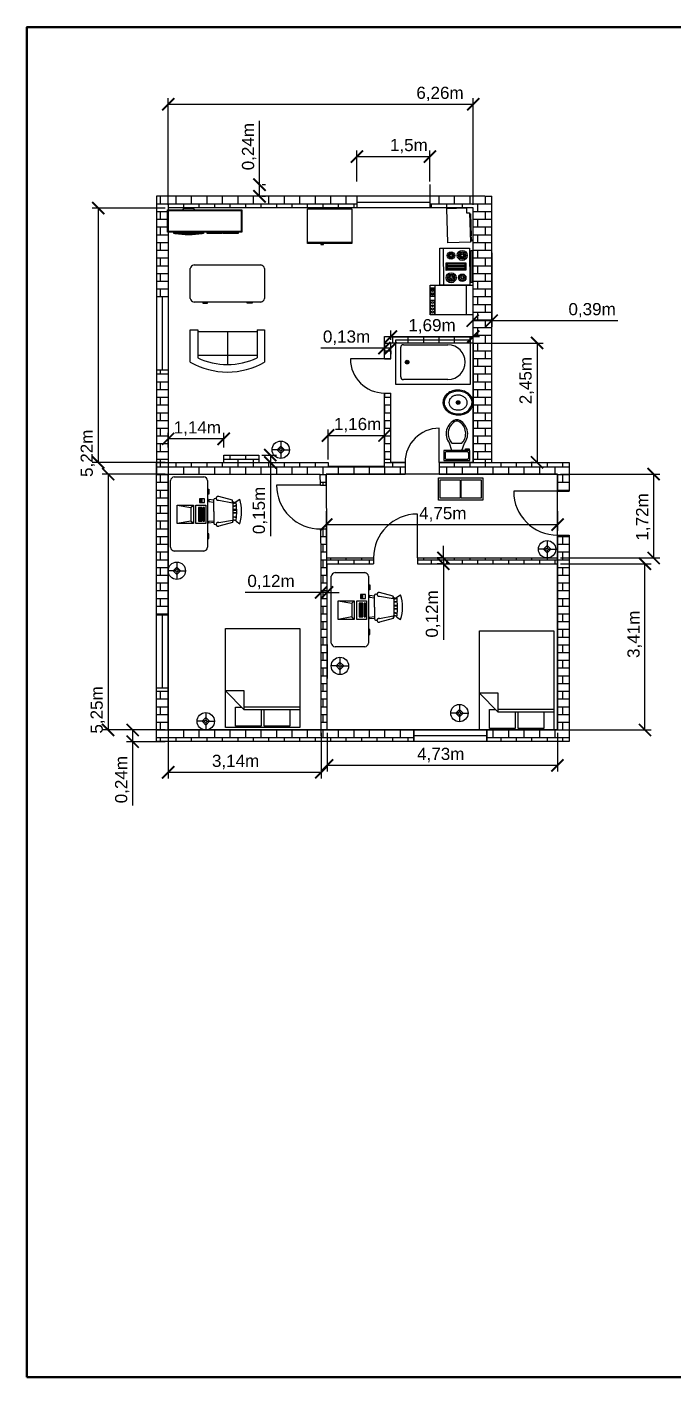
# Model space of a CAD drawing. Header units: millimetres. Extents: x 2020 to 41020, y 1010 to 38367.
# Drawn here: x 2020 to 15277, y 1010 to 28710 of the extents above; entities that cross this region are included whole.
import ezdxf

# ---------------------------------------------------------------- set-up
doc = ezdxf.new("R2010")
doc.units = ezdxf.units.MM
for name, color, linetype, plot in [('Brezinys', 7, 'Continuous', False), ('Matmenys', 80, 'Continuous', False), ('technika', 40, 'Continuous', False)]:
    doc.layers.add(name, color=color, linetype=linetype, plot=plot)
doc.layers.add('Kabelis', color=10, linetype='Continuous', lineweight=30, plot=False)
doc.styles.get("Standard").update_dxf_attribs({"font": 'arial.ttf'})
doc.dimstyles.new('ISO-25', dxfattribs={"dimscale": 100, "dimtxt": 2.5, "dimasz": 2.5, "dimexe": 1.25, "dimexo": 0.625, "dimtad": 1, "dimlfac": 0.001, "dimtxsty": 'Standard', "dimblk": 'ARCHTICK', "dimcen": 2.5, "dimadec": 0, "dimazin": 0, "dimtfac": 1, "dimtmove": 0, "dimatfit": 3, "dimfxl": 1, "dimarcsym": 0})

# ---------------------------------------------------------------- blocks, each defined once
blk = doc.blocks.new('Range-Oven - 30 in top')
for p, q in [((0, -3), (30, -3)), ((12, -6), (18, -6)), ((13, -20), (13, -6)), ((14, -6), (14, -20)), ((15, -20), (15, -6)), ((16, -6), (16, -20)), ((17, -20), (17, -6)), ((18, -20), (12, -20)), ((6, -24), (6, -25)), ((8, -25), (8, -24)), ((22, -25), (22, -24)), ((24, -24), (24, -25))]:
    blk.add_line(p, q)
for points in [[(0, -24), (0, 0), (30, 0), (30, -24)], [(12, -21), (12, -5), (18, -5), (18, -21)], [(2, -26), (2, -25), (28, -25), (28, -26)]]:
    blk.add_lwpolyline(points, close=True)
for centre, radius in [((6, -9), 4), ((6, -9), 3), ((6, -9), 2), ((6, -9), 1), ((24, -9), 3), ((24, -9), 2), ((24, -9), 1), ((6, -18), 3), ((6, -18), 2), ((6, -18), 1), ((24, -18), 4), ((24, -18), 3), ((24, -18), 2), ((24, -18), 1)]:
    blk.add_circle(centre, radius)
blk = doc.blocks.new('Base Cabinet 1 Door - side')
for p, q in [((-24, 33.5), (-23.5, 33.5)), ((-24, 29.5), (-24, 33.5)), ((-23.5, 29.5), (-24, 29.5)), ((-24, 6), (-24, 28.5)), ((-24, 28.5), (-23.5, 28.5)), ((-23.5, 33.5), (-23.5, 29.5)), ((-23.5, 28.5), (-23.5, 6)), ((-23.5, 6), (-24, 6)), ((-20, 5), (-23, 5)), ((-20, 0), (-20, 5))]:
    blk.add_line(p, q)
blk.add_lwpolyline([(-23, 5), (-23, 34.5), (0, 34.5), (0, 0), (-20, 0)])
blk = doc.blocks.new('Dishwasher')
for p, q in [((16.3156, 33.1843), (16.5, 33)), ((17, 32.75), (17, 33.5)), ((17.5, 33), (17.6938, 33.1938)), ((19.3156, 33.1843), (19.5, 33)), ((20, 32.75), (20, 33.5)), ((20.5, 33), (20.6938, 33.1938)), ((24, 30.5), (0, 30.5)), ((16, 32.5), (16.75, 32.5)), ((16.5, 32), (16.2942, 31.7942)), ((17, 32.25), (17, 31.5)), ((18, 32.5), (17.25, 32.5)), ((17.7061, 31.7939), (17.5, 32)), ((19, 32.5), (19.75, 32.5)), ((19.5, 32), (19.2942, 31.7942)), ((20, 32.25), (20, 31.5)), ((21, 32.5), (20.25, 32.5)), ((20.7061, 31.7939), (20.5, 32)), ((0, 5), (24, 5))]:
    blk.add_line(p, q)
for points in [[(0, 0), (0, 34.5), (24, 34.5), (24, 0)], [(0.5, 31), (0.5, 34), (12, 34), (12, 31)], [(15, 31), (15, 34), (22, 34), (22, 31)]]:
    blk.add_lwpolyline(points, close=True)
for centre, radius in [((2.5, 32.5), 0.75), ((5, 32.5), 0.75), ((7.5, 32.5), 0.75), ((10, 32.5), 0.75), ((17, 32.5), 1), ((20, 32.5), 1)]:
    blk.add_circle(centre, radius)
blk = doc.blocks.new('Refrigerator-2 door - 36 in top')
for p, q in [((0, -26.999999), (36, -26.999999)), ((11, -27.999999), (11, -28.999999)), ((11, -28.999999), (13, -28.999999)), ((12, -26.999999), (12, -28.999999)), ((13, -28.999999), (13, -27.999999))]:
    blk.add_line(p, q)
blk.add_lwpolyline([(0, -27.999999), (0, 0), (36, 0), (36, -27.999999)], close=True)
blk = doc.blocks.new('Sofa - Roundback Loveseat 5 ft.')
at = {"linetype": 'Continuous'}
for p, q in [((0, -32.44198), (0, -5.99998)), ((-24, -33.99998), (-24, -11.46958)), ((-23.9998, -13.38178), (23.99986, -13.38178)), ((24.00004, -33.99998), (24.00004, -11.46958)), ((-24, -32.44198), (24.00004, -32.44198))]:
    blk.add_line(p, q, dxfattribs=at)
for points in [[(-24, -33.99998), (-30, -33.99998), (-30, -7.99998)], [(30.00004, -7.99998), (30.00004, -33.99998), (24.00004, -33.99998)]]:
    blk.add_lwpolyline(points, dxfattribs=at)
for centre, radius, start, end in [((0, -60.24998), 60.24998, 60.13715, 119.8628), ((0, -61.38438), 55.38444, 64.32083, 115.6792)]:
    blk.add_arc(centre, radius, start, end, dxfattribs=at)
blk = doc.blocks.new('Desk - 30 x 60 in.')
at = {"linetype": 'Continuous'}
for p, q in [((-26.999995, 0), (26.999995, 0)), ((-29.999995, -27), (-29.999995, -3)), ((29.999995, -3), (29.999995, -27)), ((26.999995, -30), (-26.999995, -30)), ((-20.000005, -30), (-20.000005, -31)), ((-20.000005, -31), (-16.000005, -31)), ((-16.000005, -31), (-16.000005, -30)), ((15.999995, -31), (15.999995, -30)), ((19.999995, -31), (15.999995, -31)), ((19.999995, -30), (19.999995, -31))]:
    blk.add_line(p, q, dxfattribs=at)
for centre, start, end in [((-26.499995, -3.5), 98.1301, 171.8699), ((26.499995, -3.5), 8.130102, 81.8699), ((-26.499995, -26.5), 188.1301, 261.8699), ((26.499995, -26.5), 278.1301, 351.8699)]:
    blk.add_arc(centre, 3.535534, start, end, dxfattribs=at)
blk = doc.blocks.new('Entertainment Center')
at = {"linetype": 'Continuous'}
for p, q in [((-4, 0), (-5, -1)), ((4, 0), (-4, 0)), ((5, -1), (4, 0)), ((-17, -19), (-17, -1)), ((-17, -1), (43, -1)), ((-16.5, -18.5), (-16.5, -1.5)), ((-16.5, -1.5), (42.5, -1.5)), ((42.5, -1.5), (42.5, -18.5)), ((43, -1), (43, -19)), ((43, -19), (-17, -19)), ((42.5, -18.5), (-16.5, -18.5)), ((-12, -20), (-12, -19)), ((12, -20), (-12, -20)), ((12, -19), (12, -20)), ((15, -20), (15, -19)), ((27, -20), (15, -20)), ((27, -19), (27, -20)), ((28, -20), (28, -19)), ((40, -20), (28, -20)), ((40, -19), (40, -20))]:
    blk.add_line(p, q, dxfattribs=at)
blk.add_arc((0, 40), 61, 259.6111, 280.3889, dxfattribs=at)
blk = doc.blocks.new('Chair - Rocking')
at = {"linetype": 'Continuous'}
for p, q in [((-9, -7.5), (-12, -18.49999)), ((-8, -4.5), (-10, -1.5)), ((-7, -7.5), (-9, -7.5)), ((-9, -18.49999), (-7, -7.5)), ((-8.23428, -6.99939), (-8.3093, -7.47958)), ((-8.23041, -7), (8.23915, -7)), ((-7.5, -4.5), (-7, -7)), ((-6.5, -7), (-7.02225, -4.43)), ((-4.5, -7), (-4.96674, -4.19951)), ((-4, -7), (-4.40532, -4.16272)), ((-1.5, -4.05012), (-1.5, -7)), ((-1, -7), (-1, -4.05012)), ((1, -7), (1, -4.04655)), ((1.5, -4.05012), (1.5, -7)), ((4, -7), (4.40187, -4.18694)), ((4.5, -7), (4.96761, -4.19437)), ((6.5, -7), (7, -4.4057)), ((7.5, -4.5), (7, -7)), ((7, -7.5), (9, -7.5)), ((9, -18.49999), (7, -7.5)), ((8, -4.5), (10, -1.5)), ((8.31071, -7.48854), (8.23449, -7.00073)), ((9, -7.5), (12, -18.49999)), ((-10.36644, -20.64523), (-10.5, -21.49999)), ((10.5, -21.49999), (10.3575, -20.58798)), ((-9, -22.49999), (-9.5, -26.49999)), ((0, -22.49999), (-9.5, -22.49999)), ((-9.5, -26.49999), (-8, -26.49999)), ((-8, -26.49999), (-7.5, -22.49999)), ((0, -22.49999), (9.5, -22.49999)), ((8, -26.49999), (7.5, -22.49999)), ((9.5, -26.49999), (8, -26.49999)), ((9, -22.49999), (9.5, -26.49999))]:
    blk.add_line(p, q, dxfattribs=at)
for centre, radius, start, end in [((0, -34.08333), 34.08333, 72.93847, 107.0615), ((0, -68.25004), 64.25, 93.92211, 97.15267), ((0, -68.25004), 64.25, 82.84733, 93.92211), ((-10.5, -18.99999), 1.58114, 161.5651, 18.43495), ((-9.5, -21.49999), 1, 180, 270), ((10.5, -18.99999), 1.58114, 161.5651, 18.43495), ((9.5, -21.49999), 1, 270, 0)]:
    blk.add_arc(centre, radius, start, end, dxfattribs=at)
blk = doc.blocks.new('Computer Terminal')
at = {"linetype": 'Continuous'}
for p, q in [((-10, 11.5), (5, 11.5)), ((-8, 0.5), (-10, 11.5)), ((-10, -1.5), (-10, 11.5)), ((5, 11.5), (3, 0.5)), ((5, 11.5), (5, -1.5)), ((-10, -1.5), (-8, 0.5)), ((3, 0.5), (-8, 0.5)), ((3, 0.5), (5, -1.5)), ((5, -1.5), (-10, -1.5)), ((-10, -11.5), (-10, -3.5)), ((-10, -3.5), (5, -3.5)), ((-8, -5.5), (-8, -8.5)), ((3, -5.5), (-8, -5.5)), ((3, -6.5), (-8, -6.5)), ((-8, -7.5), (3, -7.5)), ((-8, -8.5), (3, -8.5)), ((-8, -9.5), (-8, -10.5)), ((3, -9.5), (-8, -9.5)), ((-8, -10.5), (3, -10.5)), ((3, -8.5), (3, -5.5)), ((3, -10.5), (3, -9.5)), ((5, -3.5), (5, -11.5)), ((10, -6.5), (7, -6.5)), ((7, -6.5), (7, -10.5)), ((7, -10.5), (10, -10.5)), ((9.5, -7.5), (7.5, -7.5)), ((7.5, -7.5), (7.5, -8.5)), ((7.5, -8.5), (9.5, -8.5)), ((8.5, -7.5), (8.5, -8.5)), ((9.5, -8.5), (9.5, -7.5)), ((10, -10.5), (10, -6.5)), ((5, -11.5), (-10, -11.5))]:
    blk.add_line(p, q, dxfattribs=at)
blk = doc.blocks.new('Bed - Queen')
at = {"linetype": 'Continuous'}
for p, q in [((0, -80.00003), (0, 0)), ((0, 0), (59.99999, 0)), ((59.99999, 0), (59.99999, -80.00003)), ((7.99999, -1.2), (28.79998, -1.2)), ((7.99999, -14.4), (7.99999, -1.2)), ((28.79998, -1.2), (28.79998, -14.4)), ((31.19999, -1.2), (51.99999, -1.2)), ((31.19999, -14.4), (31.19999, -1.2)), ((51.99999, -1.2), (51.99999, -16.4)), ((0, -14.4), (44.8, -14.4)), ((44.8, -16.8), (0, -16.8)), ((59.99999, -29.6), (44.8, -14.4)), ((44.8, -14.4), (44.8, -29.6)), ((51.99999, -16.4), (46.79936, -16.4)), ((44.8, -29.6), (59.99999, -29.6)), ((59.99999, -80.00003), (0, -80.00003))]:
    blk.add_line(p, q, dxfattribs=at)
blk = doc.blocks.new('Lamp - Table')
at = {"linetype": 'Continuous'}
for p, q in [((-1, 0), (-7, 0)), ((0, 3), (-3, 0)), ((-3, 0), (0, -3)), ((0, 7), (0, 1)), ((3, 0), (0, 3)), ((0, -3), (3, 0)), ((1, 0), (7, 0)), ((0, -1), (0, -7))]:
    blk.add_line(p, q, dxfattribs=at)
for radius in [7, 1]:
    blk.add_circle((0, 0), radius, dxfattribs=at)
blk = doc.blocks.new('Bath Tub - 26 x 60 in.')
for p, q in [((8, -18), (10, -18)), ((9, -17), (9, -19))]:
    blk.add_line(p, q)
blk.add_lwpolyline([(0, -36), (0, 0), (60, 0), (60, -36)], close=True)
for points in [[(4, -30), (4, -6)], [(6, -4), (42, -4)], [(42, -32), (6, -32)]]:
    blk.add_lwpolyline(points)
for radius in [1.5, 1]:
    blk.add_circle((9, -18), radius)
for centre, radius, start, end in [((5.75, -5.75), 1.77, 81.8699, 188.1301), ((42, -18), 14, 270, 90), ((5.75, -30.25), 1.77, 171.8699, 278.1301)]:
    blk.add_arc(centre, radius, start, end)
blk = doc.blocks.new('Sink - Oval top')
for p, q in [((-1, 0), (1, 0)), ((0, 1), (0, -1))]:
    blk.add_line(p, q)
at = {"linetype": 'Continuous'}
for points in [[(-12.2, 0.4, 0.117634), (-11.5, -3.4, 0.104469), (-8.9, -6.8, 0.090016), (-5.1, -9.1, 0.08192), (-0.3, -10, 0.08192), (4.5, -9.4, 0.090016), (8.4, -7.4, 0.104469), (11.2, -4.1, 0.117634), (12.2, -0.4, 0.117634), (11.5, 3.4, 0.104469), (8.9, 6.8, 0.090016), (5.1, 9.1, 0.08192), (0.3, 10, 0.08192), (-4.5, 9.4, 0.090016), (-8.4, 7.4, 0.104469), (-11.2, 4.1, 0.117634)], [(-11.3, 0.2, 0.118622), (-10.5, -3.3, 0.104678), (-8.1, -6.4, 0.089562), (-4.5, -8.4, 0.081185), (-0.1, -9.2, 0.081185), (4.3, -8.5, 0.089562), (7.9, -6.6, 0.104678), (10.4, -3.5, 0.118622), (11.3, -0.2, 0.118622), (10.5, 3.3, 0.104678), (8.1, 6.4, 0.089562), (4.5, 8.4, 0.081185), (0.1, 9.2, 0.081185), (-4.3, 8.5, 0.089562), (-7.9, 6.6, 0.104678), (-10.4, 3.5, 0.118622)], [(-7.4, 0.1, 0.118283), (-6.9, -2.2, 0.104607), (-5.3, -4.2, 0.089718), (-3, -5.5, 0.081436), (-0.1, -6, 0.081436), (2.8, -5.6, 0.089718), (5.2, -4.3, 0.104607), (6.9, -2.3, 0.118283), (7.4, -0.1, 0.118283), (6.9, 2.2, 0.104607), (5.3, 4.2, 0.089718), (3, 5.5, 0.081436), (0.1, 6, 0.081436), (-2.8, 5.6, 0.089718), (-5.2, 4.3, 0.104607), (-6.9, 2.3, 0.118283)]]:
    blk.add_lwpolyline(points, format="xyb", close=True, dxfattribs=at)
for radius in [1.5, 1]:
    blk.add_circle((0, 0), radius)
blk = doc.blocks.new('Toilet - top')
for p, q in [((-10, -8.5), (-8, -8.5)), ((-10, -9.5), (-10, -8.5)), ((-7, -9.5), (-10, -9.5)), ((-8, -8.5), (-8, -8)), ((-7, -8), (-7, -9.5)), ((-4, -8), (-6, -14)), ((4, -8), (6, -14)), ((9.5, -6), (9.5, -2)), ((4, -14), (-4, -14))]:
    blk.add_line(p, q)
blk.add_lwpolyline([(10.5, -8), (10.5, 0), (-10.5, 0), (-10.5, -8)], close=True)
for points in [[(-9.5, -2), (-9.5, -6)], [(8.5, -1), (-8.5, -1)], [(-8.5, -7), (8.5, -7)]]:
    blk.add_lwpolyline(points)
for centre, radius, start, end in [((-8.6, -1.9), 0.884, 81.8699, 188.1301), ((-8.6, -6.1), 0.884, 171.8699, 278.1301), ((8.6, -1.9), 0.884, 351.8699, 98.1301), ((8.6, -6.1), 0.884, 261.8699, 8.1301), ((3.5, -21.6), 12.2, 141.4691, 247.9714), ((4.2, -21.8), 11.3, 136.3677, 238.9468), ((-3.5, -21.6), 12.2, 292.0284, 38.5307), ((-4.2, -21.8), 11.3, 301.053, 43.6321), ((0, -27.9), 4, 245.7318, 294.2682), ((0, -29), 4, 254.8605, 285.1395)]:
    blk.add_arc(centre, radius, start, end)
blk = doc.blocks.new('Wall Cabinet - 18 x 36 in front')
for p, q in [((17.5, -1.5), (17.5, -16.5)), ((18.5, -16.5), (18.5, -1.5))]:
    blk.add_line(p, q)
blk.add_lwpolyline([(0, -18), (0, 0), (36, 0), (36, -18)], close=True)
for points in [[(17.5, -16.5), (1.5, -16.5), (1.5, -1.5), (17.5, -1.5)], [(18.5, -1.5), (34.5, -1.5), (34.5, -16.5), (18.5, -16.5)]]:
    blk.add_lwpolyline(points)
blk = doc.blocks.new('_ArchTick')
at = {"color": 0, "linetype": 'ByBlock', "const_width": 0.15}
blk.add_lwpolyline([(-0.5, -0.5), (0.5, 0.5)], dxfattribs=at)
blk = doc.blocks.new('*D29')
at = {"layer": 'Defpoints', "color": 0, "transparency": 16777216}
for p in [(11167, 24135), (11557, 24135), (11557, 22686)]:
    blk.add_point(p, dxfattribs=at)
at = {"layer": 'Matmenys', "color": 0, "lineweight": -2, "transparency": 16777216}
for p, q in [((11167, 24073), (11167, 22561)), ((11557, 24073), (11557, 22561)), ((11167, 22686), (11557, 22686)), ((11557, 22686), (14146, 22686))]:
    blk.add_line(p, q, dxfattribs=at)
at = {"layer": 'Matmenys', "color": 0, "lineweight": -2, "transparency": 16777216, "xscale": 250, "yscale": 250, "zscale": 250, "rotation": 180}
blk.add_blockref('_ArchTick', (11167, 22686), dxfattribs=at)
at = {"layer": 'Matmenys', "color": 0, "lineweight": -2, "transparency": 16777216, "xscale": 250, "yscale": 250, "zscale": 250}
blk.add_blockref('_ArchTick', (11557, 22686), dxfattribs=at)
at = {"layer": 'Matmenys', "color": 0, "transparency": 16777216, "insert": (13617, 22898), "char_height": 250, "attachment_point": 5}
blk.add_mtext('0,39m', dxfattribs=at)
blk = doc.blocks.new('*D31')
at = {"layer": 'Defpoints', "color": 0, "transparency": 16777216}
for p in [(6787, 25476), (6787, 25236), (6792, 25476)]:
    blk.add_point(p, dxfattribs=at)
at = {"layer": 'Matmenys', "color": 0, "lineweight": -2, "transparency": 16777216}
for p, q in [((6792, 25476), (6792, 26785)), ((6792, 25236), (6792, 25476)), ((6849, 25476), (6917, 25476)), ((6849, 25236), (6917, 25236))]:
    blk.add_line(p, q, dxfattribs=at)
at = {"layer": 'Matmenys', "color": 0, "lineweight": -2, "transparency": 16777216, "xscale": 250, "yscale": 250, "zscale": 250}
for p, rotation in [((6792, 25476), 90), ((6792, 25236), 270)]:
    blk.add_blockref('_ArchTick', p, dxfattribs=dict(at, rotation=rotation))
at = {"layer": 'Matmenys', "color": 0, "transparency": 16777216, "insert": (6579, 26256), "char_height": 250, "attachment_point": 5, "rotation": 90}
blk.add_mtext('0,24m', dxfattribs=at)
blk = doc.blocks.new('*D35')
at = {"layer": 'Defpoints', "color": 0, "transparency": 16777216}
for p in [(4917, 20259), (4917, 20016), (6057, 20016)]:
    blk.add_point(p, dxfattribs=at)
at = {"layer": 'Matmenys', "color": 0, "lineweight": -2, "transparency": 16777216}
for p, q in [((4917, 20079), (4917, 20384)), ((6057, 20259), (4917, 20259)), ((6057, 20079), (6057, 20384))]:
    blk.add_line(p, q, dxfattribs=at)
at = {"layer": 'Matmenys', "color": 0, "lineweight": -2, "transparency": 16777216, "xscale": 250, "yscale": 250, "zscale": 250, "rotation": 180}
blk.add_blockref('_ArchTick', (4917, 20259), dxfattribs=at)
at = {"layer": 'Matmenys', "color": 0, "lineweight": -2, "transparency": 16777216, "xscale": 250, "yscale": 250, "zscale": 250}
blk.add_blockref('_ArchTick', (6057, 20259), dxfattribs=at)
at = {"layer": 'Matmenys', "color": 0, "transparency": 16777216, "insert": (5516, 20471), "char_height": 250, "attachment_point": 5}
blk.add_mtext('1,14m', dxfattribs=at)
blk = doc.blocks.new('*D37')
at = {"layer": 'Defpoints', "color": 0, "transparency": 16777216}
for p in [(4917, 19536), (3685, 14286), (4917, 14286)]:
    blk.add_point(p, dxfattribs=at)
at = {"layer": 'Matmenys', "color": 0, "lineweight": -2, "transparency": 16777216}
for p, q in [((4855, 19536), (3560, 19536)), ((3685, 19536), (3685, 14286)), ((4855, 14286), (3560, 14286))]:
    blk.add_line(p, q, dxfattribs=at)
at = {"layer": 'Matmenys', "color": 0, "lineweight": -2, "transparency": 16777216, "xscale": 250, "yscale": 250, "zscale": 250}
for p, rotation in [((3685, 19536), 90), ((3685, 14286), 270)]:
    blk.add_blockref('_ArchTick', p, dxfattribs=dict(at, rotation=rotation))
at = {"layer": 'Matmenys', "color": 0, "transparency": 16777216, "insert": (3472, 14697), "char_height": 250, "attachment_point": 5, "rotation": 90}
blk.add_mtext('5,25m', dxfattribs=at)
blk = doc.blocks.new('*D40')
at = {"layer": 'Defpoints', "color": 0, "transparency": 16777216}
for p in [(8177, 14286), (12907, 14286), (8177, 13559)]:
    blk.add_point(p, dxfattribs=at)
at = {"layer": 'Matmenys', "color": 0, "lineweight": -2, "transparency": 16777216}
for p, q in [((8177, 14224), (8177, 13434)), ((12907, 14224), (12907, 13434)), ((12907, 13559), (8177, 13559))]:
    blk.add_line(p, q, dxfattribs=at)
at = {"layer": 'Matmenys', "color": 0, "lineweight": -2, "transparency": 16777216, "xscale": 250, "yscale": 250, "zscale": 250, "rotation": 180}
blk.add_blockref('_ArchTick', (8177, 13559), dxfattribs=at)
at = {"layer": 'Matmenys', "color": 0, "lineweight": -2, "transparency": 16777216, "xscale": 250, "yscale": 250, "zscale": 250}
blk.add_blockref('_ArchTick', (12907, 13559), dxfattribs=at)
at = {"layer": 'Matmenys', "color": 0, "transparency": 16777216, "insert": (10511, 13772), "char_height": 250, "attachment_point": 5}
blk.add_mtext('4,73m', dxfattribs=at)
blk = doc.blocks.new('*D41')
at = {"layer": 'Defpoints', "color": 0, "transparency": 16777216}
for p in [(4917, 14286), (8057, 14286), (8057, 13417)]:
    blk.add_point(p, dxfattribs=at)
at = {"layer": 'Matmenys', "color": 0, "lineweight": -2, "transparency": 16777216}
for p, q in [((4917, 14224), (4917, 13292)), ((8057, 14224), (8057, 13292)), ((4917, 13417), (8057, 13417))]:
    blk.add_line(p, q, dxfattribs=at)
at = {"layer": 'Matmenys', "color": 0, "lineweight": -2, "transparency": 16777216, "xscale": 250, "yscale": 250, "zscale": 250, "rotation": 180}
blk.add_blockref('_ArchTick', (4917, 13417), dxfattribs=at)
at = {"layer": 'Matmenys', "color": 0, "lineweight": -2, "transparency": 16777216, "xscale": 250, "yscale": 250, "zscale": 250}
blk.add_blockref('_ArchTick', (8057, 13417), dxfattribs=at)
at = {"layer": 'Matmenys', "color": 0, "transparency": 16777216, "insert": (6301, 13630), "char_height": 250, "attachment_point": 5}
blk.add_mtext('3,14m', dxfattribs=at)
blk = doc.blocks.new('*D42')
at = {"layer": 'Defpoints', "color": 0, "transparency": 16777216}
for p in [(4917, 14286), (4188, 14046), (4917, 14046)]:
    blk.add_point(p, dxfattribs=at)
at = {"layer": 'Matmenys', "color": 0, "lineweight": -2, "transparency": 16777216}
for p, q in [((4855, 14286), (4063, 14286)), ((4188, 14286), (4188, 14046)), ((4855, 14046), (4063, 14046)), ((4188, 14046), (4188, 12738))]:
    blk.add_line(p, q, dxfattribs=at)
at = {"layer": 'Matmenys', "color": 0, "lineweight": -2, "transparency": 16777216, "xscale": 250, "yscale": 250, "zscale": 250}
for p, rotation in [((4188, 14286), 90), ((4188, 14046), 270)]:
    blk.add_blockref('_ArchTick', p, dxfattribs=dict(at, rotation=rotation))
at = {"layer": 'Matmenys', "color": 0, "transparency": 16777216, "insert": (3975, 13267), "char_height": 250, "attachment_point": 5, "rotation": 90}
blk.add_mtext('0,24m', dxfattribs=at)
blk = doc.blocks.new('*D46')
at = {"layer": 'Defpoints', "color": 0, "transparency": 16777216}
for p in [(10290, 26052), (8790, 25476), (10290, 25476)]:
    blk.add_point(p, dxfattribs=at)
at = {"layer": 'Matmenys', "color": 0, "lineweight": -2, "transparency": 16777216}
for p, q in [((8790, 25539), (8790, 26177)), ((8790, 26052), (10290, 26052)), ((10290, 25539), (10290, 26177))]:
    blk.add_line(p, q, dxfattribs=at)
at = {"layer": 'Matmenys', "color": 0, "lineweight": -2, "transparency": 16777216, "xscale": 250, "yscale": 250, "zscale": 250, "rotation": 180}
blk.add_blockref('_ArchTick', (8790, 26052), dxfattribs=at)
at = {"layer": 'Matmenys', "color": 0, "lineweight": -2, "transparency": 16777216, "xscale": 250, "yscale": 250, "zscale": 250}
blk.add_blockref('_ArchTick', (10290, 26052), dxfattribs=at)
at = {"layer": 'Matmenys', "color": 0, "transparency": 16777216, "insert": (9856, 26265), "char_height": 250, "attachment_point": 5}
blk.add_mtext('1,5m', dxfattribs=at)
blk = doc.blocks.new('*D47')
at = {"layer": 'Defpoints', "color": 0, "transparency": 16777216}
for p in [(4917, 24996), (3481, 19776), (4917, 19776)]:
    blk.add_point(p, dxfattribs=at)
at = {"layer": 'Matmenys', "color": 0, "lineweight": -2, "transparency": 16777216}
for p, q in [((4855, 24996), (3356, 24996)), ((3481, 24996), (3481, 19776)), ((4855, 19776), (3356, 19776))]:
    blk.add_line(p, q, dxfattribs=at)
at = {"layer": 'Matmenys', "color": 0, "lineweight": -2, "transparency": 16777216, "xscale": 250, "yscale": 250, "zscale": 250}
for p, rotation in [((3481, 24996), 90), ((3481, 19776), 270)]:
    blk.add_blockref('_ArchTick', p, dxfattribs=dict(at, rotation=rotation))
at = {"layer": 'Matmenys', "color": 0, "transparency": 16777216, "insert": (3269, 19963), "char_height": 250, "attachment_point": 5, "rotation": 90}
blk.add_mtext('5,22m', dxfattribs=at)
blk = doc.blocks.new('*D48')
at = {"layer": 'Defpoints', "color": 0, "transparency": 16777216}
for p in [(11177, 27124), (4917, 24996), (11177, 24996)]:
    blk.add_point(p, dxfattribs=at)
at = {"layer": 'Matmenys', "color": 0, "lineweight": -2, "transparency": 16777216}
for p, q in [((4917, 25059), (4917, 27249)), ((11177, 25059), (11177, 27249)), ((4917, 27124), (11177, 27124))]:
    blk.add_line(p, q, dxfattribs=at)
at = {"layer": 'Matmenys', "color": 0, "lineweight": -2, "transparency": 16777216, "xscale": 250, "yscale": 250, "zscale": 250, "rotation": 180}
blk.add_blockref('_ArchTick', (4917, 27124), dxfattribs=at)
at = {"layer": 'Matmenys', "color": 0, "lineweight": -2, "transparency": 16777216, "xscale": 250, "yscale": 250, "zscale": 250}
blk.add_blockref('_ArchTick', (11177, 27124), dxfattribs=at)
at = {"layer": 'Matmenys', "color": 0, "transparency": 16777216, "insert": (10495, 27337), "char_height": 250, "attachment_point": 5}
blk.add_mtext('6,26m', dxfattribs=at)
blk = doc.blocks.new('*D49')
at = {"layer": 'Defpoints', "color": 0, "transparency": 16777216}
for p in [(9357, 20328), (8197, 19776), (9357, 19776)]:
    blk.add_point(p, dxfattribs=at)
at = {"layer": 'Matmenys', "color": 0, "lineweight": -2, "transparency": 16777216}
for p, q in [((8197, 19839), (8197, 20453)), ((8197, 20328), (9357, 20328)), ((9357, 19839), (9357, 20453))]:
    blk.add_line(p, q, dxfattribs=at)
at = {"layer": 'Matmenys', "color": 0, "lineweight": -2, "transparency": 16777216, "xscale": 250, "yscale": 250, "zscale": 250, "rotation": 180}
blk.add_blockref('_ArchTick', (8197, 20328), dxfattribs=at)
at = {"layer": 'Matmenys', "color": 0, "lineweight": -2, "transparency": 16777216, "xscale": 250, "yscale": 250, "zscale": 250}
blk.add_blockref('_ArchTick', (9357, 20328), dxfattribs=at)
at = {"layer": 'Matmenys', "color": 0, "transparency": 16777216, "insert": (8805, 20540), "char_height": 250, "attachment_point": 5}
blk.add_mtext('1,16m', dxfattribs=at)
blk = doc.blocks.new('*D51')
at = {"layer": 'Defpoints', "color": 0, "transparency": 16777216}
for p in [(6777, 19926), (6777, 19776), (7014, 19926)]:
    blk.add_point(p, dxfattribs=at)
at = {"layer": 'Matmenys', "color": 0, "lineweight": -2, "transparency": 16777216}
for p, q in [((6840, 19926), (7139, 19926)), ((6840, 19776), (7139, 19776)), ((7014, 19926), (7014, 19776)), ((7014, 19776), (7014, 18261))]:
    blk.add_line(p, q, dxfattribs=at)
at = {"layer": 'Matmenys', "color": 0, "lineweight": -2, "transparency": 16777216, "xscale": 250, "yscale": 250, "zscale": 250}
for p, rotation in [((7014, 19926), 90), ((7014, 19776), 270)]:
    blk.add_blockref('_ArchTick', p, dxfattribs=dict(at, rotation=rotation))
at = {"layer": 'Matmenys', "color": 0, "transparency": 16777216, "insert": (6802, 18790), "char_height": 250, "attachment_point": 5, "rotation": 90}
blk.add_mtext('0,15m', dxfattribs=at)
blk = doc.blocks.new('*D53')
at = {"layer": 'Defpoints', "color": 0, "transparency": 16777216}
for p in [(8057, 17003), (8177, 17109), (8177, 17046)]:
    blk.add_point(p, dxfattribs=at)
at = {"layer": 'Matmenys', "color": 0, "lineweight": -2, "transparency": 16777216}
for p, q in [((8057, 17066), (8057, 17234)), ((8177, 17108), (8177, 17234)), ((8057, 17109), (6498, 17109)), ((8177, 17109), (8057, 17109)), ((8177, 17109), (8427, 17109))]:
    blk.add_line(p, q, dxfattribs=at)
at = {"layer": 'Matmenys', "color": 0, "lineweight": -2, "transparency": 16777216, "xscale": 250, "yscale": 250, "zscale": 250}
blk.add_blockref('_ArchTick', (8057, 17109), dxfattribs=at)
at = {"layer": 'Matmenys', "color": 0, "lineweight": -2, "transparency": 16777216, "xscale": 250, "yscale": 250, "zscale": 250, "rotation": 180}
blk.add_blockref('_ArchTick', (8177, 17109), dxfattribs=at)
at = {"layer": 'Matmenys', "color": 0, "transparency": 16777216, "insert": (7028, 17321), "char_height": 250, "attachment_point": 5}
blk.add_mtext('0,12m', dxfattribs=at)
blk = doc.blocks.new('*D54')
at = {"layer": 'Defpoints', "color": 0, "transparency": 16777216}
for p in [(8160, 18835), (12907, 18835), (12907, 18499)]:
    blk.add_point(p, dxfattribs=at)
at = {"layer": 'Matmenys', "color": 0, "lineweight": -2, "transparency": 16777216}
for p, q in [((8160, 18773), (8160, 18374)), ((12907, 18773), (12907, 18374)), ((8160, 18499), (12907, 18499))]:
    blk.add_line(p, q, dxfattribs=at)
at = {"layer": 'Matmenys', "color": 0, "lineweight": -2, "transparency": 16777216, "xscale": 250, "yscale": 250, "zscale": 250, "rotation": 180}
blk.add_blockref('_ArchTick', (8160, 18499), dxfattribs=at)
at = {"layer": 'Matmenys', "color": 0, "lineweight": -2, "transparency": 16777216, "xscale": 250, "yscale": 250, "zscale": 250}
blk.add_blockref('_ArchTick', (12907, 18499), dxfattribs=at)
at = {"layer": 'Matmenys', "color": 0, "transparency": 16777216, "insert": (10553, 18711), "char_height": 250, "attachment_point": 5}
blk.add_mtext('4,75m', dxfattribs=at)
blk = doc.blocks.new('*D55')
at = {"layer": 'Defpoints', "color": 0, "transparency": 16777216}
for p in [(10626, 17816), (10564, 17696), (10626, 17696)]:
    blk.add_point(p, dxfattribs=at)
at = {"layer": 'Matmenys', "color": 0, "lineweight": -2, "transparency": 16777216}
for p, q in [((10564, 17816), (10564, 18066)), ((10564, 17816), (10439, 17816)), ((10564, 17816), (10564, 17696)), ((10564, 17696), (10439, 17696)), ((10564, 17696), (10564, 16138))]:
    blk.add_line(p, q, dxfattribs=at)
at = {"layer": 'Matmenys', "color": 0, "lineweight": -2, "transparency": 16777216, "xscale": 250, "yscale": 250, "zscale": 250}
for p, rotation in [((10564, 17816), 270), ((10564, 17696), 90)]:
    blk.add_blockref('_ArchTick', p, dxfattribs=dict(at, rotation=rotation))
at = {"layer": 'Matmenys', "color": 0, "transparency": 16777216, "insert": (10351, 16667), "char_height": 250, "attachment_point": 5, "rotation": 90}
blk.add_mtext('0,12m', dxfattribs=at)
blk = doc.blocks.new('*D56')
at = {"layer": 'Defpoints', "color": 0, "transparency": 16777216}
for p in [(12907, 17696), (14702, 17696), (12907, 14286)]:
    blk.add_point(p, dxfattribs=at)
at = {"layer": 'Matmenys', "color": 0, "lineweight": -2, "transparency": 16777216}
for p, q in [((12970, 17696), (14827, 17696)), ((14702, 14286), (14702, 17696)), ((12970, 14286), (14827, 14286))]:
    blk.add_line(p, q, dxfattribs=at)
at = {"layer": 'Matmenys', "color": 0, "lineweight": -2, "transparency": 16777216, "xscale": 250, "yscale": 250, "zscale": 250}
for p, rotation in [((14702, 17696), 90), ((14702, 14286), 270)]:
    blk.add_blockref('_ArchTick', p, dxfattribs=dict(at, rotation=rotation))
at = {"layer": 'Matmenys', "color": 0, "transparency": 16777216, "insert": (14489, 16249), "char_height": 250, "attachment_point": 5, "rotation": 90}
blk.add_mtext('3,41m', dxfattribs=at)
blk = doc.blocks.new('*D57')
at = {"layer": 'Defpoints', "color": 0, "transparency": 16777216}
for p in [(12907, 19536), (12907, 17816), (14879, 17816)]:
    blk.add_point(p, dxfattribs=at)
at = {"layer": 'Matmenys', "color": 0, "lineweight": -2, "transparency": 16777216}
for p, q in [((12970, 19536), (15004, 19536)), ((14879, 19536), (14879, 17816)), ((12970, 17816), (15004, 17816))]:
    blk.add_line(p, q, dxfattribs=at)
at = {"layer": 'Matmenys', "color": 0, "lineweight": -2, "transparency": 16777216, "xscale": 250, "yscale": 250, "zscale": 250}
for p, rotation in [((14879, 19536), 90), ((14879, 17816), 270)]:
    blk.add_blockref('_ArchTick', p, dxfattribs=dict(at, rotation=rotation))
at = {"layer": 'Matmenys', "color": 0, "transparency": 16777216, "insert": (14666, 18658), "char_height": 250, "attachment_point": 5, "rotation": 90}
blk.add_mtext('1,72m', dxfattribs=at)
blk = doc.blocks.new('*D58')
at = {"layer": 'Defpoints', "color": 0, "transparency": 16777216}
for p in [(9357, 22128), (9487, 22128), (9487, 22122)]:
    blk.add_point(p, dxfattribs=at)
at = {"layer": 'Matmenys', "color": 0, "lineweight": -2, "transparency": 16777216}
for p, q in [((9357, 22122), (8048, 22122)), ((9487, 22122), (9357, 22122)), ((9357, 22066), (9357, 21997)), ((9487, 22066), (9487, 21997))]:
    blk.add_line(p, q, dxfattribs=at)
at = {"layer": 'Matmenys', "color": 0, "lineweight": -2, "transparency": 16777216, "xscale": 250, "yscale": 250, "zscale": 250, "rotation": 180}
blk.add_blockref('_ArchTick', (9357, 22122), dxfattribs=at)
at = {"layer": 'Matmenys', "color": 0, "lineweight": -2, "transparency": 16777216, "xscale": 250, "yscale": 250, "zscale": 250}
blk.add_blockref('_ArchTick', (9487, 22122), dxfattribs=at)
at = {"layer": 'Matmenys', "color": 0, "transparency": 16777216, "insert": (8578, 22335), "char_height": 250, "attachment_point": 5}
blk.add_mtext('0,13m', dxfattribs=at)
blk = doc.blocks.new('*D59')
at = {"layer": 'Defpoints', "color": 0, "transparency": 16777216}
for p in [(9487, 22226), (11177, 22356), (11177, 22226)]:
    blk.add_point(p, dxfattribs=at)
at = {"layer": 'Matmenys', "color": 0, "lineweight": -2, "transparency": 16777216}
for p, q in [((9487, 22289), (9487, 22481)), ((11177, 22289), (11177, 22481)), ((9487, 22356), (11177, 22356))]:
    blk.add_line(p, q, dxfattribs=at)
at = {"layer": 'Matmenys', "color": 0, "lineweight": -2, "transparency": 16777216, "xscale": 250, "yscale": 250, "zscale": 250, "rotation": 180}
blk.add_blockref('_ArchTick', (9487, 22356), dxfattribs=at)
at = {"layer": 'Matmenys', "color": 0, "lineweight": -2, "transparency": 16777216, "xscale": 250, "yscale": 250, "zscale": 250}
blk.add_blockref('_ArchTick', (11177, 22356), dxfattribs=at)
at = {"layer": 'Matmenys', "color": 0, "transparency": 16777216, "insert": (10332, 22569), "char_height": 250, "attachment_point": 5}
blk.add_mtext('1,69m', dxfattribs=at)
blk = doc.blocks.new('*D60')
at = {"layer": 'Defpoints', "color": 0, "transparency": 16777216}
for p in [(11177, 22226), (12487, 19776), (12487, 19776)]:
    blk.add_point(p, dxfattribs=at)
at = {"layer": 'Matmenys', "color": 0, "lineweight": -2, "transparency": 16777216}
for p, q in [((11240, 22226), (12612, 22226)), ((12487, 22226), (12487, 19776)), ((12424, 19776), (12362, 19776))]:
    blk.add_line(p, q, dxfattribs=at)
at = {"layer": 'Matmenys', "color": 0, "lineweight": -2, "transparency": 16777216, "xscale": 250, "yscale": 250, "zscale": 250}
for p, rotation in [((12487, 22226), 90), ((12487, 19776), 270)]:
    blk.add_blockref('_ArchTick', p, dxfattribs=dict(at, rotation=rotation))
at = {"layer": 'Matmenys', "color": 0, "transparency": 16777216, "insert": (12274, 21455), "char_height": 250, "attachment_point": 5, "rotation": 90}
blk.add_mtext('2,45m', dxfattribs=at)

msp = doc.modelspace()

# ---------------------------------------------------------------- hatches: boundary and pattern name
at = {"layer": 'Brezinys', "true_color": 0xed1f24}
h = msp.add_hatch(dxfattribs=at)
h.set_pattern_fill('BRICK', color=240, scale=25)
h.paths.add_polyline_path([(4917.086, 24500.649), (4904.386, 24500.649), (4904.386, 24957.849), (4917.086, 24957.849), (4917.086, 24996.181), (8789.826, 24996.181), (8789.826, 25236.181), (4677.086, 25236.181), (4677.086, 23177.386), (4917.086, 23177.386)])
h.paths.add_polyline_path([(11407.086, 25236.181), (10289.826, 25236.181), (10289.826, 24996.181), (11037.34, 24996.181), (11038.658, 24996.219), (11038.659, 24996.181), (11177.086, 24996.181), (11177.086, 22596.181), (11297.086, 22596.181), (11297.086, 19886.181), (11177.086, 19886.181), (11177.086, 19776.181), (11407.086, 19776.181)])
h = msp.add_hatch(dxfattribs=at)
h.set_pattern_fill('BRICK', color=240, scale=25)
h.paths.add_polyline_path([(11557.086, 25236.181), (11407.086, 25236.181), (11407.086, 19776.181), (11557.086, 19776.181)])
h = msp.add_hatch(dxfattribs=at)
h.set_pattern_fill('BRICK', color=240, scale=25)
h.paths.add_polyline_path([(9487.086, 21199.878), (9357.086, 21199.878), (9357.086, 19776.181), (9487.086, 19776.181)])
h.paths.add_polyline_path([(9487.086, 22226.181), (11177.086, 22226.181), (11177.086, 22356.181), (9357.086, 22356.181), (9357.086, 21899.878), (9487.086, 21899.878)])
h.paths.add_polyline_path([(9778.101, 19776.181), (9487.086, 19776.181), (9357.086, 19776.181), (9357.086, 19646.181), (9778.101, 19646.181)])
h = msp.add_hatch(dxfattribs=at)
h.set_pattern_fill('BRICK', color=240, scale=25)
h.paths.add_polyline_path([(8157.086, 19776.181), (4917.086, 19776.181), (4677.086, 19776.181), (4677.086, 19536.181), (8037.086, 19536.181), (8157.086, 19536.181)])
h = msp.add_hatch(dxfattribs=at)
h.set_pattern_fill('BRICK', color=240, scale=25)
h.paths.add_polyline_path([(8157.086, 19536.181), (8157.086, 19776.181), (4917.086, 19776.181), (4677.086, 19776.181), (4677.086, 19536.181), (8037.086, 19536.181), (8039.714, 19310.187), (8159.528, 19311.489)])
h.paths.add_polyline_path([(9778.101, 19776.181), (9487.086, 19776.181), (9357.086, 19776.181), (9357.086, 19701.181), (8197.086, 19701.181), (8197.086, 19626.181), (8157.086, 19626.181), (8157.086, 19536.181), (9778.101, 19536.181)])
h = msp.add_hatch(dxfattribs=at)
h.set_pattern_fill('BRICK', color=240, scale=25)
h.paths.add_polyline_path([(9778.101, 19776.181), (9487.086, 19776.181), (9357.086, 19776.181), (9357.086, 19701.181), (8197.086, 19701.181), (8197.086, 19776.181), (8177.086, 19776.181), (4917.086, 19776.181), (4677.086, 19776.181), (4677.086, 19536.181), (8037.086, 19536.181), (8039.714, 19310.187), (8159.528, 19311.489), (8157.086, 19536.181), (9778.101, 19536.181)])
h = msp.add_hatch(dxfattribs=at)
h.set_pattern_fill('BRICK', color=240, scale=25)
h.paths.add_polyline_path([(13147.086, 19776.181), (10478.101, 19776.181), (10478.101, 19536.181), (11417.086, 19536.181), (12907.086, 19536.181), (12907.086, 19183.291), (13147.086, 19183.291)])
h = msp.add_hatch(dxfattribs=at)
h.set_pattern_fill('BRICK', color=240, scale=25)
h.paths.add_polyline_path([(9130.648, 17816.181), (8175.782, 17816.181), (8169.311, 18411.542), (8050.178, 18410.247), (8057.086, 17816.181), (8057.086, 14286.181), (8177.086, 14286.181), (8177.086, 17696.181), (9130.648, 17696.181)])
h.paths.add_polyline_path([(12907.086, 17816.181), (10030.648, 17816.181), (10030.648, 17696.181), (12907.086, 17696.181)])
h.paths.add_polyline_path([(13147.086, 18283.291), (12907.086, 18283.291), (12907.086, 17816.181), (13027.086, 17816.181), (13027.086, 14166.181), (11457.708, 14166.181), (11457.708, 14046.181), (13147.086, 14046.181)])
h.paths.add_polyline_path([(13027.086, 17816.181), (12907.086, 17816.181), (12907.086, 14286.181), (11457.708, 14286.181), (11457.708, 14166.181), (13027.086, 14166.181)], flags=17)
h.paths.add_polyline_path([(9957.708, 14286.181), (8177.086, 14286.181), (8057.086, 14286.181), (8057.086, 14166.181), (9957.708, 14166.181)], flags=17)
h.paths.add_polyline_path([(9957.708, 14166.181), (8057.086, 14166.181), (8057.086, 14286.181), (4917.086, 14286.181), (4917.086, 15151.784), (4677.086, 15151.784), (4677.086, 14046.181), (9957.708, 14046.181)])
h.paths.add_polyline_path([(4917.086, 19536.181), (4677.086, 19536.181), (4677.086, 16651.784), (4917.086, 16651.784)])
at = {"layer": 'Matmenys', "true_color": 0xed1f24}
h = msp.add_hatch(dxfattribs=at)
h.set_pattern_fill('BRICK', color=240, scale=25)
h.paths.add_polyline_path([(4917.086, 21677.386), (4677.086, 21677.386), (4677.086, 19776.181), (4917.086, 19776.181)])
h.paths.add_polyline_path([(6777.086, 19926.181), (6057.086, 19926.181), (6057.086, 19776.181), (6777.086, 19776.181)])
h.paths.add_polyline_path([(11407.086, 25236.181), (10289.826, 25236.181), (10289.826, 24996.181), (11177.086, 24996.181), (11177.086, 22356.181), (11307.086, 22356.181), (11307.086, 19776.181), (11407.086, 19776.181)])
h.paths.add_polyline_path([(11307.086, 22356.181), (11177.086, 22356.181), (11177.086, 19776.181), (11307.086, 19776.181)], flags=17)

# ---------------------------------------------------------------- linework, layer by layer
at = {"lineweight": 50}
msp.add_lwpolyline([(2020, 1010), (41020, 1010), (41020, 28710), (2020, 28710)], close=True, dxfattribs=at)
at = {"layer": 'Brezinys'}
for p, q in [((8789.826, 25236.181), (8789.826, 24996.181)), ((10289.826, 25476.181), (10289.826, 25236.181)), ((10289.826, 25236.181), (10289.826, 24996.181)), ((11417.086, 25236.181), (11557.086, 25236.181)), ((8789.826, 25116.181), (10289.826, 25116.181)), ((4677.086, 23177.386), (4917.086, 23177.386)), ((4797.086, 23177.386), (4797.086, 21677.386)), ((9357.086, 21899.878), (8657.086, 21899.878)), ((9357.086, 21899.878), (9487.086, 21899.878)), ((4677.086, 21677.386), (4917.086, 21677.386)), ((9357.086, 21199.878), (9487.086, 21199.878)), ((10478.101, 19776.181), (10478.101, 20476.181)), ((4917.086, 20016.181), (4917.086, 19776.181)), ((6057.086, 19776.181), (6057.086, 19926.181)), ((6057.086, 19926.181), (6777.086, 19926.181)), ((6777.086, 19926.181), (6777.086, 19776.181)), ((8177.086, 19776.181), (8197.086, 19776.181)), ((8197.086, 19776.181), (8197.086, 19701.181)), ((8197.086, 19701.181), (9357.086, 19701.181)), ((9778.101, 19776.181), (9778.101, 19536.181)), ((10478.101, 19776.181), (10478.101, 19536.181)), ((8039.714, 19310.187), (8037.086, 19536.181)), ((8159.528, 19311.489), (8157.086, 19536.181)), ((8039.714, 19310.187), (7139.714, 19310.187)), ((8039.714, 19310.187), (8159.528, 19311.489)), ((12907.086, 19183.291), (12007.086, 19183.291)), ((12907.086, 19183.291), (13147.086, 19183.291)), ((10030.648, 17816.181), (10030.648, 18716.181)), ((8049.496, 18410.24), (8169.311, 18411.542)), ((8057.086, 17816.181), (8050.178, 18410.247)), ((8175.782, 17816.181), (8169.311, 18411.542)), ((12907.086, 18283.291), (13147.086, 18283.291)), ((9130.648, 17816.181), (9130.648, 17696.181)), ((10030.648, 17816.181), (10030.648, 17696.181)), ((4677.086, 16651.784), (4917.086, 16651.784)), ((4677.086, 15151.784), (4917.086, 15151.784)), ((9957.708, 14286.181), (9957.708, 14046.181)), ((9957.708, 14046.181), (9957.708, 14286.181)), ((11457.708, 14286.181), (11457.708, 14046.181)), ((11457.708, 14046.181), (11457.708, 14286.181)), ((9957.708, 14046.181), (9957.708, 14046.181))]:
    msp.add_line(p, q, dxfattribs=at)
for points in [[(4677.086, 25236.181), (4677.086, 19776.181), (8177.086, 19776.181)], [(11417.086, 25236.181), (4677.086, 25236.181), (4677.086, 19536.181), (8037.086, 19536.181)], [(11557.086, 19776.181), (11557.086, 25236.181)], [(10478.101, 19776.181), (11177.086, 19776.181), (11177.086, 24996.181), (4917.086, 24996.181), (4917.086, 19776.181), (8177.086, 19776.181)], [(9357.086, 21899.878), (9357.086, 22356.181), (11307.086, 22356.181)], [(9487.086, 21899.878), (9487.086, 22226.181), (11177.086, 22226.181), (11177.086, 19776.181), (10478.101, 19776.181)], [(9357.086, 19701.181), (9357.086, 21199.878)], [(9778.101, 19776.181), (9487.086, 19776.181), (9487.086, 21199.878)], [(13147.086, 18283.291), (13147.086, 14046.181), (4677.086, 14046.181), (4677.086, 19776.181), (8177.086, 19776.181)], [(9357.086, 19776.181), (9778.101, 19776.181)], [(9357.086, 19776.181), (9778.101, 19776.181)], [(9487.086, 19776.181), (9778.101, 19776.181)], [(10478.101, 19776.181), (11407.086, 19776.181)], [(10478.101, 19776.181), (13147.086, 19776.181), (13147.086, 19183.291)], [(12907.086, 18283.291), (12907.086, 14286.181), (4917.086, 14286.181), (4917.086, 19536.181), (8037.086, 19536.181)], [(8157.086, 19536.181), (9778.101, 19536.181)], [(8157.086, 19536.181), (9778.101, 19536.181)], [(10478.101, 19536.181), (12907.086, 19536.181), (12907.086, 19183.291)], [(10478.101, 19536.181), (11417.086, 19536.181)], [(8057.086, 14166.181), (8057.086, 17816.181)], [(8175.782, 17816.181), (9130.648, 17816.181)], [(10030.648, 17816.181), (12907.086, 17816.181)], [(10030.648, 17696.181), (12907.086, 17696.181), (12907.086, 14286.181), (8177.086, 14286.181), (8177.086, 17696.181), (9130.648, 17696.181)], [(4797.086, 16651.784), (4797.086, 15151.784)], [(11457.708, 14166.181), (9957.708, 14166.181)]]:
    msp.add_lwpolyline(points, dxfattribs=at)
for centre, radius, start, end in [((9357.086, 21899.878), 700, 180, 270), ((10478.101, 19776.181), 700, 90, 180), ((8039.714, 19310.187), 900, 180, 270.6662), ((12907.086, 19183.291), 900, 180, 270), ((10030.648, 17816.181), 900, 90, 180)]:
    msp.add_arc(centre, radius, start, end, dxfattribs=at)
at = {"layer": 'Kabelis'}
msp.add_lwpolyline([(11177.086, 19776.181), (11177.086, 24996.181), (4917.086, 24996.181), (4917.086, 14286.181), (12907.086, 14286.181), (12907.086, 19536.181), (8157.086, 19536.181), (8177.086, 15340.59)], dxfattribs=at)

# ---------------------------------------------------------------- block references
at = {"layer": 'technika', "xscale": 25.4, "yscale": 25.4, "zscale": 25.4}
for name, p in [('Entertainment Center', (5336.186, 24983.249)), ('Refrigerator-2 door - 36 in top', (7773.326, 24980.639)), ('Desk - 30 x 60 in.', (6133.092, 23828.141)), ('Bath Tub - 26 x 60 in.', (9591.438, 22291.181)), ('Sink - Oval top', (10866.241, 21004.436)), ('Lamp - Table', (7228.005, 20035.421)), ('Wall Cabinet - 18 x 36 in front', (10462.406, 19458.446)), ('Lamp - Table', (12692.069, 17993.981)), ('Lamp - Table', (5094.886, 17552.272)), ('Lamp - Table', (8442.455, 15599.118)), ('Lamp - Table', (10893.433, 14631.678)), ('Lamp - Table', (5687.695, 14463.981))]:
    msp.add_blockref(name, p, dxfattribs=at)
at = {"layer": 'technika'}
for name, p, xscale, yscale, zscale, rotation in [('Base Cabinet 1 Door - side', (10632.431, 24984.385), 20.32, 20.32, 20.32, 181.6686895805235), ('Range-Oven - 30 in top', (10495.232, 23411.06), 25.4, 25.4, 25.4, 90.20515457353788), ('Dishwasher', (11166.636, 22801.46), 25.4, 25.4, 25.4, 89.99999999999999), ('Sofa - Roundback Loveseat 5 ft.', (6133.092, 21630.384), 25.4, 25.4, 25.4, 180), ('Toilet - top', (10842.561, 19814.615), 25.4, 25.4, 25.4, 180), ('Desk - 30 x 60 in.', (4964.577, 18719.409), 25.4, 25.4, 25.4, 89.99999999999999), ('Computer Terminal', (5396.376, 18774.611), 25.4, 25.4, 25.4, 89.99999999999999), ('Chair - Rocking', (6424.955, 18770.947), 25.4, 25.4, 25.4, 270), ('Desk - 30 x 60 in.', (8264.655, 16753.181), 25.4, 25.4, 25.4, 89.99999999999999), ('Computer Terminal', (8696.455, 16808.383), 25.4, 25.4, 25.4, 89.99999999999999), ('Chair - Rocking', (9725.033, 16804.719), 25.4, 25.4, 25.4, 270), ('Bed - Queen', (7616.7, 14336.409), 25.4, 25.4, 25.4, 180), ('Bed - Queen', (12828.872, 14286.181), 25.4, 25.4, 25.4, 180)]:
    msp.add_blockref(name, p, dxfattribs=dict(at, xscale=xscale, yscale=yscale, zscale=zscale, rotation=rotation))

# ---------------------------------------------------------------- dimensions: what is measured, and where the dimension line sits
at = {"layer": 'Matmenys'}
for base, p1, p2, picture, middle in [((11177.086, 27124.379), (4917.086, 24996.181), (11177.086, 24996.181), '*D48', (10495.151, 27124.379)), ((10289.826, 26052.108), (8789.826, 25476.181), (10289.826, 25476.181), '*D46', (9855.858, 26052.108)), ((11557.086, 22685.757), (11167.086, 24135.118), (11557.086, 24135.118), '*D29', (13617.09, 22685.757)), ((11177.086, 22356.181), (9487.086, 22226.181), (11177.086, 22226.181), '*D59', (10332.086, 22356.181)), ((9487.086, 22121.83), (9357.086, 22128.029), (9487.086, 22128.029), '*D58', (8577.755, 22121.83)), ((4917.086, 20258.555), (6057.086, 20016.181), (4917.086, 20016.181), '*D35', (5516.269, 20258.555)), ((9357.086, 20327.625), (8197.086, 19776.181), (9357.086, 19776.181), '*D49', (8804.689, 20327.625)), ((12907.086, 18498.945), (8160.427, 18835.438), (12907.086, 18835.438), '*D54', (10553.393, 18498.945)), ((8177.086, 17108.576), (8057.086, 17003.005), (8177.086, 17045.893), '*D53', (7027.755, 17108.576)), ((8057.086, 13416.805), (4917.086, 14286.181), (8057.086, 14286.181), '*D41', (6301.414, 13416.805)), ((8177.086, 13559.399), (12907.086, 14286.181), (8177.086, 14286.181), '*D40', (10510.761, 13559.399))]:
    dim = msp.add_linear_dim(base=base, p1=p1, p2=p2, dimstyle='ISO-25', override={"dimpost": 'm'}, dxfattribs=at)
    dim.commit()
    dim.dimension.update_dxf_attribs({"geometry": picture, "text_midpoint": middle, "dimtype": 160})
for base, p1, p2, picture, middle in [((6791.616, 25476.181), (6786.541, 25236.181), (6786.541, 25476.181), '*D31', (6791.616, 26255.512)), ((3481.438, 19776.181), (4917.086, 24996.181), (4917.086, 19776.181), '*D47', (3481.438, 19962.612)), ((12486.896, 19776.181), (11177.086, 22226.181), (12486.896, 19776.181), '*D60', (12486.896, 21454.828)), ((7014.272, 19926.181), (6777.086, 19776.181), (6777.086, 19926.181), '*D51', (7014.272, 18790.451)), ((3684.507, 14286.181), (4917.086, 19536.181), (4917.086, 14286.181), '*D37', (3684.507, 14696.709)), ((14879.153, 17816.181), (12907.086, 19536.181), (12907.086, 17816.181), '*D57', (14879.153, 18658.158)), ((10563.518, 17696.181), (10626.236, 17816.181), (10626.236, 17696.181), '*D55', (10563.518, 16666.849)), ((14702.067, 17696.181), (12907.086, 14286.181), (12907.086, 17696.181), '*D56', (14702.067, 16248.993)), ((4187.921, 14046.181), (4917.086, 14286.181), (4917.086, 14046.181), '*D42', (4187.921, 13266.849))]:
    dim = msp.add_linear_dim(base=base, p1=p1, p2=p2, angle=90, dimstyle='ISO-25', override={"dimpost": 'm'}, dxfattribs=at)
    dim.commit()
    dim.dimension.update_dxf_attribs({"geometry": picture, "text_midpoint": middle, "dimtype": 160})

doc.saveas('drawing.dxf')
